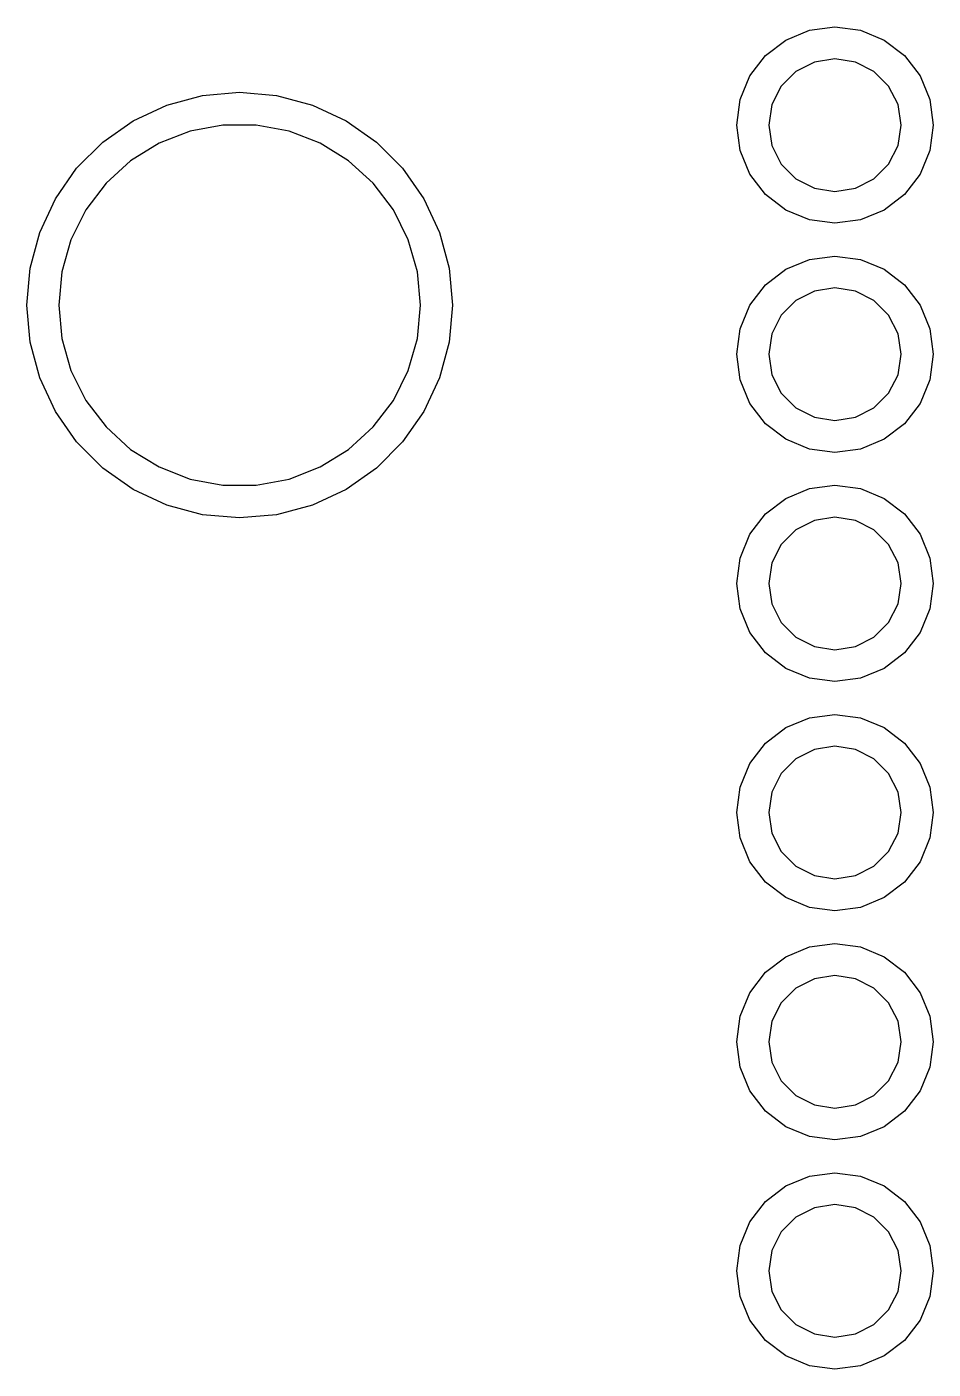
# Model space of a CAD drawing. Extents: x 0 to 6.5, y -7.51 to 0.
# Drawn here: x 3.1988 to 3.4168, y -6.174 to -5.8512 of the extents above; entities that cross this region are included whole.
import ezdxf

# ---------------------------------------------------------------- set-up
doc = ezdxf.new("R2010")
doc.units = 0
doc.header["$MEASUREMENT"] = 0
doc.layers.add('BLACK', color=7, linetype='CONTINUOUS')

msp = doc.modelspace()

# ---------------------------------------------------------------- linework, layer by layer
at = {"layer": 'BLACK', "linetype": 'CONTINUOUS'}
for p, q in [((3.38139, -5.85437), (3.38709, -5.85201)), ((3.38709, -5.85201), (3.3932, -5.8512)), ((3.3932, -5.8512), (3.39931, -5.85201)), ((3.39931, -5.85201), (3.40501, -5.85437)), ((3.3765, -5.85812), (3.38139, -5.85437)), ((3.40501, -5.85437), (3.4099, -5.85812)), ((3.37274, -5.86301), (3.3765, -5.85812)), ((3.3932, -5.85888), (3.38827, -5.85966)), ((3.39813, -5.85966), (3.3932, -5.85888)), ((3.4099, -5.85812), (3.41366, -5.86301)), ((3.38383, -5.86192), (3.3803, -5.86545)), ((3.38827, -5.85966), (3.38383, -5.86192)), ((3.40257, -5.86192), (3.39813, -5.85966)), ((3.4061, -5.86545), (3.40257, -5.86192)), ((3.37038, -5.86871), (3.37274, -5.86301)), ((3.3803, -5.86545), (3.37804, -5.8699)), ((3.40837, -5.8699), (3.4061, -5.86545)), ((3.41366, -5.86301), (3.41602, -5.86871)), ((3.2325, -5.87004), (3.24111, -5.86773)), ((3.24111, -5.86773), (3.25, -5.86695)), ((3.25, -5.86695), (3.25889, -5.86773)), ((3.25889, -5.86773), (3.2675, -5.87004)), ((3.36958, -5.87482), (3.37038, -5.86871)), ((3.41602, -5.86871), (3.41682, -5.87482)), ((3.22441, -5.87381), (3.2325, -5.87004)), ((3.2675, -5.87004), (3.27559, -5.87381)), ((3.37804, -5.8699), (3.37726, -5.87482)), ((3.40915, -5.87482), (3.40837, -5.8699)), ((3.2171, -5.87892), (3.22441, -5.87381)), ((3.24599, -5.87482), (3.2381, -5.8763)), ((3.25401, -5.87482), (3.24599, -5.87482)), ((3.2619, -5.8763), (3.25401, -5.87482)), ((3.27559, -5.87381), (3.2829, -5.87892)), ((3.37038, -5.88094), (3.36958, -5.87482)), ((3.37726, -5.87482), (3.37804, -5.87975)), ((3.40837, -5.87975), (3.40915, -5.87482)), ((3.41682, -5.87482), (3.41602, -5.88094)), ((3.2381, -5.8763), (3.23061, -5.8792)), ((3.26939, -5.8792), (3.2619, -5.8763)), ((3.21079, -5.88523), (3.2171, -5.87892)), ((3.23061, -5.8792), (3.22379, -5.88342)), ((3.27621, -5.88342), (3.26939, -5.8792)), ((3.2829, -5.87892), (3.28921, -5.88523)), ((3.37274, -5.88664), (3.37038, -5.88094)), ((3.37804, -5.87975), (3.3803, -5.8842)), ((3.4061, -5.8842), (3.40837, -5.87975)), ((3.41602, -5.88094), (3.41366, -5.88664)), ((3.20568, -5.89254), (3.21079, -5.88523)), ((3.22379, -5.88342), (3.21786, -5.88883)), ((3.28214, -5.88883), (3.27621, -5.88342)), ((3.28921, -5.88523), (3.29432, -5.89254)), ((3.3803, -5.8842), (3.38383, -5.88772)), ((3.40257, -5.88772), (3.4061, -5.8842)), ((3.3765, -5.89153), (3.37274, -5.88664)), ((3.38383, -5.88772), (3.38827, -5.88999)), ((3.39813, -5.88999), (3.40257, -5.88772)), ((3.41366, -5.88664), (3.4099, -5.89153)), ((3.21786, -5.88883), (3.21302, -5.89524)), ((3.28698, -5.89524), (3.28214, -5.88883)), ((3.38139, -5.89528), (3.3765, -5.89153)), ((3.38827, -5.88999), (3.3932, -5.89077)), ((3.3932, -5.89077), (3.39813, -5.88999)), ((3.4099, -5.89153), (3.40501, -5.89528)), ((3.20191, -5.90063), (3.20568, -5.89254)), ((3.29432, -5.89254), (3.29809, -5.90063)), ((3.21302, -5.89524), (3.20944, -5.90242)), ((3.29056, -5.90242), (3.28698, -5.89524)), ((3.38709, -5.89764), (3.38139, -5.89528)), ((3.3932, -5.89845), (3.38709, -5.89764)), ((3.39931, -5.89764), (3.3932, -5.89845)), ((3.40501, -5.89528), (3.39931, -5.89764)), ((3.1996, -5.90924), (3.20191, -5.90063)), ((3.29809, -5.90063), (3.3004, -5.90924)), ((3.20944, -5.90242), (3.20725, -5.91014)), ((3.29275, -5.91014), (3.29056, -5.90242)), ((3.38139, -5.90948), (3.38709, -5.90712)), ((3.38709, -5.90712), (3.3932, -5.90632)), ((3.3932, -5.90632), (3.39931, -5.90712)), ((3.39931, -5.90712), (3.40501, -5.90948)), ((3.19882, -5.91813), (3.1996, -5.90924)), ((3.20725, -5.91014), (3.20651, -5.91813)), ((3.29349, -5.91813), (3.29275, -5.91014)), ((3.3004, -5.90924), (3.30118, -5.91813)), ((3.3765, -5.91324), (3.38139, -5.90948)), ((3.40501, -5.90948), (3.4099, -5.91324)), ((3.37274, -5.91813), (3.3765, -5.91324)), ((3.3932, -5.914), (3.38827, -5.91478)), ((3.39813, -5.91478), (3.3932, -5.914)), ((3.4099, -5.91324), (3.41366, -5.91813)), ((3.38383, -5.91704), (3.3803, -5.92057)), ((3.38827, -5.91478), (3.38383, -5.91704)), ((3.40257, -5.91704), (3.39813, -5.91478)), ((3.4061, -5.92057), (3.40257, -5.91704)), ((3.1996, -5.92702), (3.19882, -5.91813)), ((3.20651, -5.91813), (3.20725, -5.92612)), ((3.29275, -5.92612), (3.29349, -5.91813)), ((3.30118, -5.91813), (3.3004, -5.92702)), ((3.37038, -5.92383), (3.37274, -5.91813)), ((3.3803, -5.92057), (3.37804, -5.92502)), ((3.40837, -5.92502), (3.4061, -5.92057)), ((3.41366, -5.91813), (3.41602, -5.92383)), ((3.36958, -5.92994), (3.37038, -5.92383)), ((3.41602, -5.92383), (3.41682, -5.92994)), ((3.20191, -5.93564), (3.1996, -5.92702)), ((3.20725, -5.92612), (3.20944, -5.93384)), ((3.29056, -5.93384), (3.29275, -5.92612)), ((3.3004, -5.92702), (3.29809, -5.93564)), ((3.37804, -5.92502), (3.37726, -5.92994)), ((3.40915, -5.92994), (3.40837, -5.92502)), ((3.37038, -5.93606), (3.36958, -5.92994)), ((3.37726, -5.92994), (3.37804, -5.93487)), ((3.40837, -5.93487), (3.40915, -5.92994)), ((3.41682, -5.92994), (3.41602, -5.93606)), ((3.20568, -5.94372), (3.20191, -5.93564)), ((3.20944, -5.93384), (3.21302, -5.94103)), ((3.28698, -5.94103), (3.29056, -5.93384)), ((3.29809, -5.93564), (3.29432, -5.94372)), ((3.37274, -5.94175), (3.37038, -5.93606)), ((3.37804, -5.93487), (3.3803, -5.93931)), ((3.4061, -5.93931), (3.40837, -5.93487)), ((3.41602, -5.93606), (3.41366, -5.94175)), ((3.3803, -5.93931), (3.38383, -5.94284)), ((3.40257, -5.94284), (3.4061, -5.93931)), ((3.21302, -5.94103), (3.21786, -5.94743)), ((3.28214, -5.94743), (3.28698, -5.94103)), ((3.3765, -5.94665), (3.37274, -5.94175)), ((3.38383, -5.94284), (3.38827, -5.94511)), ((3.39813, -5.94511), (3.40257, -5.94284)), ((3.41366, -5.94175), (3.4099, -5.94665)), ((3.21079, -5.95103), (3.20568, -5.94372)), ((3.29432, -5.94372), (3.28921, -5.95103)), ((3.38827, -5.94511), (3.3932, -5.94589)), ((3.3932, -5.94589), (3.39813, -5.94511)), ((3.21786, -5.94743), (3.22379, -5.95284)), ((3.27621, -5.95284), (3.28214, -5.94743)), ((3.38139, -5.9504), (3.3765, -5.94665)), ((3.4099, -5.94665), (3.40501, -5.9504)), ((3.2171, -5.95734), (3.21079, -5.95103)), ((3.22379, -5.95284), (3.23061, -5.95706)), ((3.26939, -5.95706), (3.27621, -5.95284)), ((3.28921, -5.95103), (3.2829, -5.95734)), ((3.38709, -5.95276), (3.38139, -5.9504)), ((3.3932, -5.95356), (3.38709, -5.95276)), ((3.39931, -5.95276), (3.3932, -5.95356)), ((3.40501, -5.9504), (3.39931, -5.95276)), ((3.22441, -5.96246), (3.2171, -5.95734)), ((3.23061, -5.95706), (3.2381, -5.95996)), ((3.2619, -5.95996), (3.26939, -5.95706)), ((3.2829, -5.95734), (3.27559, -5.96246)), ((3.2325, -5.96623), (3.22441, -5.96246)), ((3.2381, -5.95996), (3.24599, -5.96144)), ((3.24599, -5.96144), (3.25401, -5.96144)), ((3.25401, -5.96144), (3.2619, -5.95996)), ((3.27559, -5.96246), (3.2675, -5.96623)), ((3.38139, -5.9646), (3.38709, -5.96224)), ((3.38709, -5.96224), (3.3932, -5.96144)), ((3.3932, -5.96144), (3.39931, -5.96224)), ((3.39931, -5.96224), (3.40501, -5.9646)), ((3.3765, -5.96836), (3.38139, -5.9646)), ((3.40501, -5.9646), (3.4099, -5.96836)), ((3.24111, -5.96853), (3.2325, -5.96623)), ((3.25, -5.96931), (3.24111, -5.96853)), ((3.25889, -5.96853), (3.25, -5.96931)), ((3.2675, -5.96623), (3.25889, -5.96853)), ((3.37274, -5.97325), (3.3765, -5.96836)), ((3.3932, -5.96912), (3.38827, -5.9699)), ((3.39813, -5.9699), (3.3932, -5.96912)), ((3.4099, -5.96836), (3.41366, -5.97325)), ((3.38383, -5.97216), (3.3803, -5.97569)), ((3.38827, -5.9699), (3.38383, -5.97216)), ((3.40257, -5.97216), (3.39813, -5.9699)), ((3.4061, -5.97569), (3.40257, -5.97216)), ((3.37038, -5.97895), (3.37274, -5.97325)), ((3.41366, -5.97325), (3.41602, -5.97895)), ((3.3803, -5.97569), (3.37804, -5.98013)), ((3.40837, -5.98013), (3.4061, -5.97569)), ((3.36958, -5.98506), (3.37038, -5.97895)), ((3.37804, -5.98013), (3.37726, -5.98506)), ((3.40915, -5.98506), (3.40837, -5.98013)), ((3.41602, -5.97895), (3.41682, -5.98506)), ((3.37038, -5.99117), (3.36958, -5.98506)), ((3.37726, -5.98506), (3.37804, -5.98999)), ((3.40837, -5.98999), (3.40915, -5.98506)), ((3.41682, -5.98506), (3.41602, -5.99117)), ((3.37274, -5.99687), (3.37038, -5.99117)), ((3.37804, -5.98999), (3.3803, -5.99443)), ((3.4061, -5.99443), (3.40837, -5.98999)), ((3.41602, -5.99117), (3.41366, -5.99687)), ((3.3803, -5.99443), (3.38383, -5.99796)), ((3.40257, -5.99796), (3.4061, -5.99443)), ((3.3765, -6.00176), (3.37274, -5.99687)), ((3.38383, -5.99796), (3.38827, -6.00022)), ((3.39813, -6.00022), (3.40257, -5.99796)), ((3.41366, -5.99687), (3.4099, -6.00176)), ((3.38827, -6.00022), (3.3932, -6.001)), ((3.3932, -6.001), (3.39813, -6.00022)), ((3.38139, -6.00552), (3.3765, -6.00176)), ((3.4099, -6.00176), (3.40501, -6.00552)), ((3.38709, -6.00788), (3.38139, -6.00552)), ((3.3932, -6.00868), (3.38709, -6.00788)), ((3.39931, -6.00788), (3.3932, -6.00868)), ((3.40501, -6.00552), (3.39931, -6.00788)), ((3.38139, -6.01972), (3.38709, -6.01736)), ((3.38709, -6.01736), (3.3932, -6.01656)), ((3.3932, -6.01656), (3.39931, -6.01736)), ((3.39931, -6.01736), (3.40501, -6.01972)), ((3.3765, -6.02347), (3.38139, -6.01972)), ((3.40501, -6.01972), (3.4099, -6.02347)), ((3.37274, -6.02837), (3.3765, -6.02347)), ((3.4099, -6.02347), (3.41366, -6.02837)), ((3.38383, -6.02728), (3.3803, -6.03081)), ((3.38827, -6.02501), (3.38383, -6.02728)), ((3.3932, -6.02423), (3.38827, -6.02501)), ((3.39813, -6.02501), (3.3932, -6.02423)), ((3.40257, -6.02728), (3.39813, -6.02501)), ((3.4061, -6.03081), (3.40257, -6.02728)), ((3.37038, -6.03406), (3.37274, -6.02837)), ((3.41366, -6.02837), (3.41602, -6.03406)), ((3.3803, -6.03081), (3.37804, -6.03525)), ((3.40837, -6.03525), (3.4061, -6.03081)), ((3.36958, -6.04018), (3.37038, -6.03406)), ((3.37804, -6.03525), (3.37726, -6.04018)), ((3.40915, -6.04018), (3.40837, -6.03525)), ((3.41602, -6.03406), (3.41682, -6.04018)), ((3.37038, -6.04629), (3.36958, -6.04018)), ((3.37726, -6.04018), (3.37804, -6.04511)), ((3.40837, -6.04511), (3.40915, -6.04018)), ((3.41682, -6.04018), (3.41602, -6.04629)), ((3.37274, -6.05199), (3.37038, -6.04629)), ((3.37804, -6.04511), (3.3803, -6.04955)), ((3.4061, -6.04955), (3.40837, -6.04511)), ((3.41602, -6.04629), (3.41366, -6.05199)), ((3.3803, -6.04955), (3.38383, -6.05308)), ((3.40257, -6.05308), (3.4061, -6.04955)), ((3.3765, -6.05688), (3.37274, -6.05199)), ((3.38383, -6.05308), (3.38827, -6.05534)), ((3.39813, -6.05534), (3.40257, -6.05308)), ((3.41366, -6.05199), (3.4099, -6.05688)), ((3.38827, -6.05534), (3.3932, -6.05612)), ((3.3932, -6.05612), (3.39813, -6.05534)), ((3.38139, -6.06064), (3.3765, -6.05688)), ((3.4099, -6.05688), (3.40501, -6.06064)), ((3.38709, -6.063), (3.38139, -6.06064)), ((3.40501, -6.06064), (3.39931, -6.063)), ((3.3932, -6.0638), (3.38709, -6.063)), ((3.39931, -6.063), (3.3932, -6.0638)), ((3.38139, -6.07484), (3.38709, -6.07248)), ((3.38709, -6.07248), (3.3932, -6.07167)), ((3.3932, -6.07167), (3.39931, -6.07248)), ((3.39931, -6.07248), (3.40501, -6.07484)), ((3.3765, -6.07859), (3.38139, -6.07484)), ((3.40501, -6.07484), (3.4099, -6.07859)), ((3.37274, -6.08349), (3.3765, -6.07859)), ((3.4099, -6.07859), (3.41366, -6.08349)), ((3.38827, -6.08013), (3.38383, -6.0824)), ((3.3932, -6.07935), (3.38827, -6.08013)), ((3.39813, -6.08013), (3.3932, -6.07935)), ((3.40257, -6.0824), (3.39813, -6.08013)), ((3.37038, -6.08918), (3.37274, -6.08349)), ((3.38383, -6.0824), (3.3803, -6.08592)), ((3.4061, -6.08592), (3.40257, -6.0824)), ((3.41366, -6.08349), (3.41602, -6.08918)), ((3.3803, -6.08592), (3.37804, -6.09037)), ((3.40837, -6.09037), (3.4061, -6.08592)), ((3.36958, -6.0953), (3.37038, -6.08918)), ((3.37804, -6.09037), (3.37726, -6.0953)), ((3.40915, -6.0953), (3.40837, -6.09037)), ((3.41602, -6.08918), (3.41682, -6.0953)), ((3.37038, -6.10141), (3.36958, -6.0953)), ((3.37726, -6.0953), (3.37804, -6.10022)), ((3.40837, -6.10022), (3.40915, -6.0953)), ((3.41682, -6.0953), (3.41602, -6.10141)), ((3.37274, -6.10711), (3.37038, -6.10141)), ((3.37804, -6.10022), (3.3803, -6.10467)), ((3.4061, -6.10467), (3.40837, -6.10022)), ((3.41602, -6.10141), (3.41366, -6.10711)), ((3.3803, -6.10467), (3.38383, -6.1082)), ((3.40257, -6.1082), (3.4061, -6.10467)), ((3.3765, -6.112), (3.37274, -6.10711)), ((3.41366, -6.10711), (3.4099, -6.112)), ((3.38383, -6.1082), (3.38827, -6.11046)), ((3.38827, -6.11046), (3.3932, -6.11124)), ((3.3932, -6.11124), (3.39813, -6.11046)), ((3.39813, -6.11046), (3.40257, -6.1082)), ((3.38139, -6.11575), (3.3765, -6.112)), ((3.4099, -6.112), (3.40501, -6.11575)), ((3.38709, -6.11811), (3.38139, -6.11575)), ((3.40501, -6.11575), (3.39931, -6.11811)), ((3.3932, -6.11892), (3.38709, -6.11811)), ((3.39931, -6.11811), (3.3932, -6.11892)), ((3.38709, -6.1276), (3.3932, -6.12679)), ((3.3932, -6.12679), (3.39931, -6.1276)), ((3.3765, -6.13371), (3.38139, -6.12996)), ((3.38139, -6.12996), (3.38709, -6.1276)), ((3.39931, -6.1276), (3.40501, -6.12996)), ((3.40501, -6.12996), (3.4099, -6.13371)), ((3.37274, -6.1386), (3.3765, -6.13371)), ((3.4099, -6.13371), (3.41366, -6.1386)), ((3.38827, -6.13525), (3.38383, -6.13752)), ((3.3932, -6.13447), (3.38827, -6.13525)), ((3.39813, -6.13525), (3.3932, -6.13447)), ((3.40257, -6.13752), (3.39813, -6.13525)), ((3.37038, -6.1443), (3.37274, -6.1386)), ((3.38383, -6.13752), (3.3803, -6.14104)), ((3.4061, -6.14104), (3.40257, -6.13752)), ((3.41366, -6.1386), (3.41602, -6.1443)), ((3.3803, -6.14104), (3.37804, -6.14549)), ((3.40837, -6.14549), (3.4061, -6.14104)), ((3.36958, -6.15041), (3.37038, -6.1443)), ((3.37804, -6.14549), (3.37726, -6.15041)), ((3.40915, -6.15041), (3.40837, -6.14549)), ((3.41602, -6.1443), (3.41682, -6.15041)), ((3.37038, -6.15653), (3.36958, -6.15041)), ((3.37726, -6.15041), (3.37804, -6.15534)), ((3.40837, -6.15534), (3.40915, -6.15041)), ((3.41682, -6.15041), (3.41602, -6.15653)), ((3.37804, -6.15534), (3.3803, -6.15979)), ((3.4061, -6.15979), (3.40837, -6.15534)), ((3.37274, -6.16223), (3.37038, -6.15653)), ((3.41602, -6.15653), (3.41366, -6.16223)), ((3.3765, -6.16712), (3.37274, -6.16223)), ((3.3803, -6.15979), (3.38383, -6.16331)), ((3.40257, -6.16331), (3.4061, -6.15979)), ((3.41366, -6.16223), (3.4099, -6.16712)), ((3.38383, -6.16331), (3.38827, -6.16558)), ((3.38827, -6.16558), (3.3932, -6.16636)), ((3.3932, -6.16636), (3.39813, -6.16558)), ((3.39813, -6.16558), (3.40257, -6.16331)), ((3.38139, -6.17087), (3.3765, -6.16712)), ((3.4099, -6.16712), (3.40501, -6.17087)), ((3.38709, -6.17323), (3.38139, -6.17087)), ((3.40501, -6.17087), (3.39931, -6.17323)), ((3.3932, -6.17404), (3.38709, -6.17323)), ((3.39931, -6.17323), (3.3932, -6.17404))]:
    msp.add_line(p, q, dxfattribs=at)

doc.saveas('drawing.dxf')
